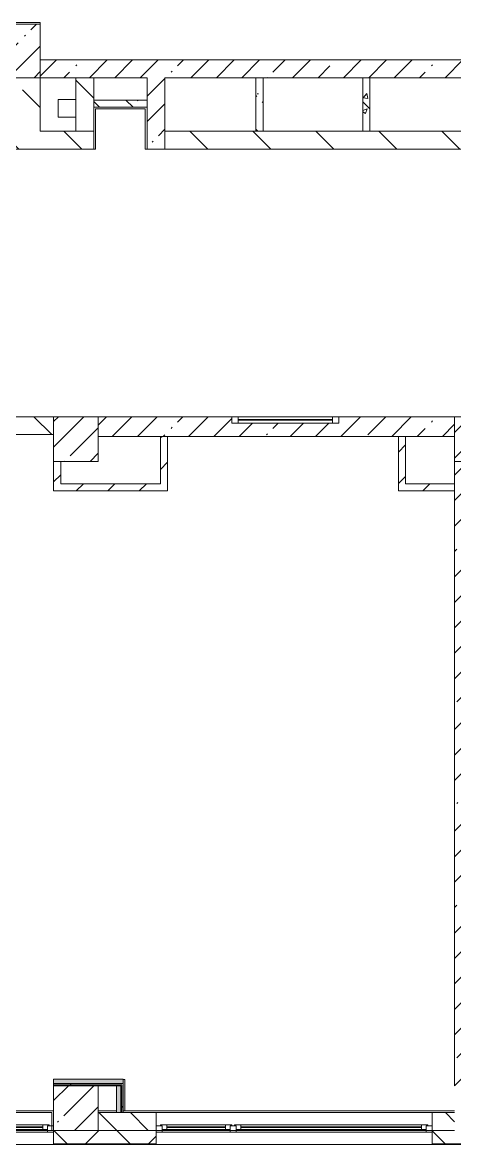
# Model space of a CAD drawing. Header units: millimetres. Extents: x -2911 to 185522, y -8553 to 29000.
# Drawn here: x 119072 to 123922, y -258 to 12320 of the extents above; entities that cross this region are included whole.
import ezdxf

# ---------------------------------------------------------------- set-up
doc = ezdxf.new("R2010")
doc.units = ezdxf.units.MM
for name, color, linetype, lineweight, true_color in [('A-FLOR-2', 7, 'Continuous', 5, 0xaaaaaa), ('I-WALL-2', 7, 'Continuous', 9, 0xe7e7e7), ('I-WALL-5', 7, 'Continuous', 5, 0x787878)]:
    doc.layers.add(name, color=color, linetype=linetype, lineweight=lineweight, true_color=true_color)
for name, color, linetype, lineweight in [('A-GLAZ-2', 7, 'Continuous', 5), ('A-WALL', 7, 'Continuous', 9), ('A-WALL-4', 7, 'Continuous', 5), ('I-WALL-3', 7, 'Continuous', 5), ('S-COLS-2', 7, 'Continuous', 5)]:
    doc.layers.add(name, color=color, linetype=linetype, lineweight=lineweight)
pattern_1 = [(45, (58512.3, 0), (-285.1231, 285.1231), []), (45, (58797.44, 0), (-285.1231, 285.1231), [504.031, -100.806, 16.764, -84.042])]
pattern_2 = [(135, (58512.3, 0), (-353.5534, -353.5534), [])]
pattern_3 = [(45, (58512.32, 0), (-176.7767, 176.7767), [])]
pattern_4 = [(135, (58512.3, 0), (-377.1708, -377.1708), [533.4, -88.9, 17.78, -88.9]), (135, (58512.3, 376.94), (-377.1708, -377.1708), []), (50, (58512.3, 0), (637.6445, -55.7866), [66.675, -733.425]), (355, (58512.3, 0), (-123.3494, 668.699), [53.34, -586.74]), (100.451, (58565.45, -4.65), (514.299, 612.908), [56.665, -623.315]), (46.184, (58512.3, 177.8), (948.776, -147.15), [100.012, -1100.137]), (96.636, (58591.4, 165.5), (830.909, 865.997), [84.998, -934.973]), (351.184, (58512.3, 177.8), (830.918, 865.988), [80.01, -880.11]), (21, (58601.2, 133.35), (530.6506, -357.9283), [66.675, -733.425]), (326, (58601.2, 133.35), (216.308, 644.6585), [53.34, -586.74]), (71.451, (58645.44, 103.5), (746.9596, 286.7243), [56.665, -623.315]), (37.5, (58512.32, 0), (10.8105, 295.9426), [16.764, -562.864, 16.764, -578.866, -588.962]), (37.5, (58512.32, 0), (10.8105, 295.9426), [-1175.258, 16.764, -572.198]), (7.5, (58512.3, 0), (233.8692, 350.6318), [16.764, -322.834, 16.764, -549.529, -224.472]), (7.5, (58512.3, 0), (233.8692, 350.6318), [-905.891, 16.764, -207.708]), (327.5, (58314.07, 0), (474.5678, -20.0513), [16.764, -205.486, 16.764, -676.656, -920.115]), (327.5, (58314.07, 0), (474.5678, -20.0513), [-915.67, 16.764, -903.351]), (317.5, (58225.17, 0), (518.4522, 88.9934), [16.764, -272.161, 16.764, -443.738, -653.415]), (317.5, (58225.17, 0), (518.4522, 88.9934), [-749.427, 16.764, -636.651])]
pattern_5 = [(45, (58512.3, 0), (-530.33, 530.33), []), (135, (58512.3, 0), (-530.33, -530.33), [])]

# ---------------------------------------------------------------- blocks, each defined once
blk = doc.blocks.new('BSC_Колонна _Прямоугольная - 500х500-V66-2_7_1_птичка')
at = {"layer": 'S-COLS-2'}
h = blk.add_hatch(dxfattribs=at)
h.set_pattern_fill('FP_71', color=256, style=0, pattern_type=2)
h.set_pattern_definition([(45, (-61160, -7650), (-285.1231, 285.1231), []), (45, (-60874.88, -7650), (-285.123, 285.123), [504.031, -100.806, 16.764, -84.042])])
h.paths.add_polyline_path([(-250, -250), (250, -250), (250, 250), (-250, 250)])
for p, q in [((250, 250), (-250, 250)), ((-250, 250), (-250, -250)), ((250, -250), (250, 250)), ((-250, -250), (250, -250))]:
    blk.add_line(p, q, dxfattribs=at)
blk = doc.blocks.new('BSC_Колонна _Прямоугольная - 500х500-V73-2_7_1_птичка')
at = {"layer": 'S-COLS-2'}
h = blk.add_hatch(dxfattribs=at)
h.set_pattern_fill('FP_78', color=256, style=0, pattern_type=2)
h.set_pattern_definition([(45, (-61160, -150), (-285.123, 285.123), []), (45, (-60874.88, -150), (-285.123, 285.123), [504.031, -100.806, 16.764, -84.042])])
h.paths.add_polyline_path([(-159, -250), (250, -250), (250, 250), (-250, 250), (-250, -250)])
for p, q in [((250, 250), (-250, 250)), ((-250, 250), (-250, -250)), ((250, -250), (250, 250)), ((-250, -250), (250, -250))]:
    blk.add_line(p, q, dxfattribs=at)
blk = doc.blocks.new('BSC_Колонна _Прямоугольная - 500х500-V77-2_7_1_птичка')
at = {"layer": 'S-COLS-2'}
h = blk.add_hatch(dxfattribs=at)
h.set_pattern_fill('FP_82', color=256, style=0, pattern_type=2)
h.set_pattern_definition([(45, (-65660, -7650), (-285.1231, 285.1231), []), (45, (-65374.88, -7650), (-285.1231, 285.1231), [504.031, -100.806, 16.764, -84.042])])
h.paths.add_polyline_path([(-22, -250), (250, -250), (250, 250), (-250, 250), (-250, -250)])
for p, q in [((250, 250), (-250, 250)), ((-250, 250), (-250, -250)), ((250, -250), (250, 250)), ((-250, -250), (250, -250))]:
    blk.add_line(p, q, dxfattribs=at)
blk = doc.blocks.new('BSC_Колонна _Прямоугольная - 600х600-V101-2_7_1_птичка')
at = {"layer": 'S-COLS-2'}
h = blk.add_hatch(dxfattribs=at)
h.set_pattern_fill('FP_117', color=256, style=0, pattern_type=2)
h.set_pattern_definition([(45, (-60460, -12000), (-285.1231, 285.1231), []), (45, (-60174.88, -12000), (-285.1231, 285.1231), [504.031, -100.806, 16.764, -84.042])])
h.paths.add_polyline_path([(-300, -300), (300, -300), (300, 300), (-300, 300), (-300, -201)])
for p, q in [((300, 300), (-300, 300)), ((-300, 300), (-300, -300)), ((300, -300), (300, 300)), ((-300, -300), (300, -300))]:
    blk.add_line(p, q, dxfattribs=at)
blk = doc.blocks.new('120_Окно_СКБ_2Ст - 120_Окно_СКБ_2Ст 3100х2500 _мал_створка слева_-22446080-2_7_1_птичка')
at = {"layer": 'A-GLAZ-2'}
for p, q in [((-1550, -127), (-1550, -57)), ((-1550, -57), (-1480, -57)), ((1550, -57), (-1550, -57)), ((-1480, -57), (-1480, -127)), ((650, -87), (-1480, -87)), ((-1480, -87), (-1480, -127)), ((-1430, -137), (-1430, -87)), ((-1430, -107), (600, -107)), ((600, -117), (-1430, -117)), ((600, -137), (600, -87)), ((650, -127), (650, -57)), ((650, -57), (720, -57)), ((650, -127), (650, -87)), ((720, -57), (720, -127)), ((1480, -87), (720, -87)), ((720, -87), (720, -127)), ((770, -137), (770, -87)), ((770, -107), (1430, -107)), ((1430, -117), (770, -117)), ((1430, -137), (1430, -87)), ((1480, -127), (1480, -57)), ((1480, -57), (1550, -57)), ((1480, -127), (1480, -87)), ((1550, -57), (1550, -127)), ((-1480, -127), (-1550, -127)), ((-1550, -127), (-1500, -127)), ((-1480, -127), (-1500, -127)), ((-1500, -127), (-1500, -137)), ((-1500, -137), (670, -137)), ((670, -137), (-1500, -137)), ((720, -127), (650, -127)), ((670, -127), (650, -127)), ((670, -127), (700, -127)), ((670, -137), (670, -127)), ((720, -127), (700, -127)), ((700, -127), (700, -137)), ((700, -137), (1500, -137)), ((1500, -137), (700, -137)), ((1550, -127), (1480, -127)), ((1500, -127), (1480, -127)), ((1500, -127), (1550, -127)), ((1500, -137), (1500, -127))]:
    blk.add_line(p, q, dxfattribs=at)
blk = doc.blocks.new('120_Окно_СКБ_2Ст - 120_Окно_СКБ_2Ст 2100х2500 _мал створка СЛЕВА_-22446485-2_7_1_птичка')
at = {"layer": 'A-GLAZ-2'}
for p, q in [((-1050, -127), (-1050, -57)), ((-1050, -57), (-980, -57)), ((1050, -57), (-1050, -57)), ((-980, -57), (-980, -127)), ((-220, -87), (-980, -87)), ((-980, -87), (-980, -127)), ((-930, -137), (-930, -87)), ((-930, -107), (-270, -107)), ((-270, -117), (-930, -117)), ((-270, -137), (-270, -87)), ((-220, -127), (-220, -57)), ((-220, -57), (-150, -57)), ((-220, -127), (-220, -87)), ((-150, -57), (-150, -127)), ((980, -87), (-150, -87)), ((-150, -87), (-150, -127)), ((-100, -137), (-100, -87)), ((-100, -107), (930, -107)), ((930, -117), (-100, -117)), ((930, -137), (930, -87)), ((980, -127), (980, -57)), ((980, -57), (1050, -57)), ((980, -127), (980, -87)), ((1050, -57), (1050, -127)), ((-980, -127), (-1050, -127)), ((-1050, -127), (-1000, -127)), ((-980, -127), (-1000, -127)), ((-1000, -127), (-1000, -137)), ((-1000, -137), (-200, -137)), ((-200, -137), (-1000, -137)), ((-150, -127), (-220, -127)), ((-200, -127), (-220, -127)), ((-200, -127), (-170, -127)), ((-200, -137), (-200, -127)), ((-150, -127), (-170, -127)), ((-170, -127), (-170, -137)), ((-170, -137), (1000, -137)), ((1000, -137), (-170, -137)), ((1050, -127), (980, -127)), ((1000, -127), (980, -127)), ((1000, -127), (1050, -127)), ((1000, -137), (1000, -127))]:
    blk.add_line(p, q, dxfattribs=at)
blk = doc.blocks.new('120_Окно_СКБ_1Ст - 120_Окно_СКБ_1Ст 400х1200 EI30-24228621-2_7_1_птичка')
at = {"layer": 'A-GLAZ-2'}
for p, q in [((-600, 40), (-600, 110)), ((-600, 110), (-530, 110)), ((600, 110), (-600, 110)), ((-530, 40), (-600, 40)), ((-600, 40), (600, 40)), ((-530, 110), (-530, 40)), ((530, 80), (-530, 80)), ((530, 70), (-530, 70)), ((530, 40), (530, 110)), ((530, 110), (600, 110)), ((600, 40), (530, 40)), ((600, 110), (600, 40))]:
    blk.add_line(p, q, dxfattribs=at)

msp = doc.modelspace()

# ---------------------------------------------------------------- hatches: boundary and pattern name
at = {"layer": 'A-WALL-4'}
h = msp.add_hatch(dxfattribs=at)
h.set_pattern_fill('FP_95', color=256, style=0, pattern_type=2)
h.set_pattern_definition([(135, (58512.32, 0), (-176.7767, -176.7767), [])])
h.paths.add_polyline_path([(120440.4587, -100), (120572.3157, -100), (120572.3157, 100), (119922.3157, 100), (119922.3157, -100)])
h.paths.add_polyline_path([(123922.3157, -100), (123922.3157, 100), (123672.3157, 100), (123672.3157, -100)])
h = msp.add_hatch(dxfattribs=at)
h.set_pattern_fill('FP_85', color=256, style=0, pattern_type=2)
h.set_pattern_definition([(45, (58512.3, 0), (-353.5534, 353.5534), []), (135, (58512.3, 0), (-353.5534, -353.5534), [])])
h.paths.add_polyline_path([(134212.3157, -250), (134212.3157, -100), (130072.3157, -100), (130072.3157, -250), (133425.7391, -250)])
h.paths.add_polyline_path([(127860.619, -250), (129172.3157, -250), (129172.3157, -100), (125572.3157, -100), (125572.3157, -250), (126005.5789, -250)])
h.paths.add_polyline_path([(116572.3157, -250), (117322.3157, -250), (117322.3157, -100), (116572.3157, -100)])
h.paths.add_polyline_path([(115422.3157, -250), (115672.3157, -250), (115672.3157, -100), (114922.3157, -100), (114922.3157, -250), (115339.0986, -250)])
h.paths.add_polyline_path([(119422.3157, -250), (120572.3157, -250), (120572.3157, -100), (119422.3157, -100)])
h.paths.add_polyline_path([(123672.3157, -250), (124672.3157, -250), (124672.3157, -100), (123672.3157, -100)])
h.paths.add_polyline_path([(101922.3157, -250), (102548.649, -250), (102548.649, -100), (101172.3157, -100), (101172.3157, -250), (101890.0582, -250)])
h.paths.add_polyline_path([(110422.3157, -250), (111822.3157, -250), (111822.3157, -100), (110422.3157, -100)])
h.paths.add_polyline_path([(107322.3157, -250), (107322.3157, -100), (105922.3157, -100), (105922.3157, -250), (106527.6583, -250)])
h.paths.add_polyline_path([(103448.649, -250), (103822.3157, -250), (103822.3157, -100), (103448.649, -100)])
h.paths.add_polyline_path([(97272.3157, -250), (98072.3157, -250), (98072.3157, -100), (97272.3157, -100), (97272.3157, -176.4331)])
at = {"layer": 'I-WALL-2'}
for points in [[(120202.3157, 425), (120202.3157, 475), (119422.3157, 475), (119422.3157, 425), (119512.9387, 425)], [(120177.3157, 100), (120177.3157, 400), (120127.3157, 400), (120127.3157, 100)]]:
    msp.add_hatch(color=256, dxfattribs=at).paths.add_polyline_path(points)
at = {"layer": 'I-WALL-3'}
h = msp.add_hatch(dxfattribs=at)
h.set_pattern_fill('FP_93', color=256, style=0, pattern_type=2)
h.set_pattern_definition(pattern_1)
h.paths.add_polyline_path([(114212.3157, 11699.9998), (118672.3157, 11699.9999), (118672.3157, 11899.9998), (113272.3157, 11899.9998), (113272.3157, 11699.9998), (114012.3157, 11699.9998)])
h.paths.add_polyline_path([(120440.4587, 11699.9998), (124672.3157, 11699.9999), (124672.3157, 11899.9998), (119272.3157, 11899.9998), (119272.3157, 11699.9999), (119872.3157, 11699.9998)])
h = msp.add_hatch(dxfattribs=at)
h.set_pattern_fill('FP_96', color=256, style=0, pattern_type=2)
h.set_pattern_definition(pattern_2)
h.paths.add_polyline_path([(119272.3157, 11100), (119272.3157, 11699.9998), (119072.3157, 11699.9998), (119072.3157, 11100)])
h = msp.add_hatch(dxfattribs=at)
h.set_pattern_fill('FP_96', color=256, style=0, pattern_type=2)
h.set_pattern_definition(pattern_2)
h.paths.add_polyline_path([(119872.3157, 11100), (119872.3157, 11699.9998), (119672.3157, 11699.9998), (119672.3157, 11100)])
h = msp.add_hatch(dxfattribs=at)
h.set_pattern_fill('FP_96', color=256, style=0, pattern_type=2)
h.set_pattern_definition(pattern_2)
h.paths.add_polyline_path([(119672.3157, 10900), (119872.3157, 10900), (119872.3157, 11699.9998), (119672.3157, 11699.9998), (119672.3157, 11100)])
h = msp.add_hatch(dxfattribs=at)
h.set_pattern_fill('FP_93', color=256, style=0, pattern_type=2)
h.set_pattern_definition(pattern_1)
h.paths.add_polyline_path([(120472.3157, 10900), (120672.3157, 10900), (120672.3157, 11699.9998), (120472.3157, 11699.9998), (120472.3157, 11100)])
h = msp.add_hatch(dxfattribs=at)
h.set_pattern_fill('FP_96', color=256, style=0, pattern_type=2)
h.set_pattern_definition(pattern_2)
h.paths.add_polyline_path([(119672.3157, 10900), (119672.3157, 11100), (117852.3157, 11100), (117852.3157, 10900), (118585.4187, 10900)])
h.paths.add_polyline_path([(113020.2985, 10900), (114012.3157, 10900), (114012.3157, 11100), (110422.3156, 11100), (110422.3156, 10900), (111165.2585, 10900)])
h.paths.add_polyline_path([(114912.3157, 10900), (115122.3157, 10900), (115122.3157, 11100), (114912.3157, 11100), (114912.3157, 10980)])
h.paths.add_polyline_path([(116742.3157, 10900), (116952.3157, 10900), (116952.3157, 11100), (116742.3157, 11100), (116742.3157, 10980)])
h.paths.add_polyline_path([(116042.3157, 10900), (116042.3157, 11100), (115822.3157, 11100), (115822.3157, 10900)])
h.paths.add_polyline_path([(105773.0288, 10900), (110222.3156, 10900), (110222.3156, 11100), (105773.0288, 11100)])
h = msp.add_hatch(dxfattribs=at)
h.set_pattern_fill('FP_96', color=256, style=0, pattern_type=2)
h.set_pattern_definition(pattern_2)
h.paths.add_polyline_path([(125072.3157, 10900), (125072.3157, 11100), (120672.3157, 11100), (120672.3157, 10900), (122295.4988, 10900)])
h = msp.add_hatch(dxfattribs=at)
h.set_pattern_fill('FP_96', color=256, style=0, pattern_type=2)
h.set_pattern_definition(pattern_2)
h.paths.add_polyline_path([(119422.3157, 7700), (119422.3157, 7900), (118443.3157, 7900), (118443.3157, 7700), (118585.4187, 7700)])
h.paths.add_polyline_path([(115422.3157, 7700), (115943.3157, 7700), (115943.3157, 7900), (115422.3157, 7900), (115422.3157, 7750.3292)])
h = msp.add_hatch(dxfattribs=at)
h.set_pattern_fill('FP_93', color=256, style=0, pattern_type=2)
h.set_pattern_definition(pattern_1)
h.paths.add_polyline_path([(123372.3157, 7680), (123922.3157, 7680), (123922.3157, 7900), (122622.3157, 7900), (122622.3157, 7830), (121422.3157, 7830), (121422.3157, 7900), (119922.3157, 7900), (119922.3157, 7680), (123292.3157, 7680)])
h = msp.add_hatch(dxfattribs=at)
h.set_pattern_fill('FP_97', color=256, style=0, pattern_type=2)
h.set_pattern_definition(pattern_3)
h.paths.add_polyline_path([(120702.3157, 7150), (120702.3157, 7680), (120622.3157, 7680), (120622.3157, 7150)])
h = msp.add_hatch(dxfattribs=at)
h.set_pattern_fill('FP_97', color=256, style=0, pattern_type=2)
h.set_pattern_definition(pattern_3)
h.paths.add_polyline_path([(123372.3157, 7070), (123372.3157, 7680), (123292.3157, 7680), (123292.3157, 7070)])
h = msp.add_hatch(dxfattribs=at)
h.set_pattern_fill('FP_97', color=256, style=0, pattern_type=2)
h.set_pattern_definition(pattern_3)
h.paths.add_polyline_path([(119502.3157, 7150), (119502.3157, 7400), (119422.3157, 7400), (119422.3157, 7150)])
h = msp.add_hatch(dxfattribs=at)
h.set_pattern_fill('FP_93', color=256, style=0, pattern_type=2)
h.set_pattern_definition(pattern_1)
h.paths.add_polyline_path([(123922.3157, 400), (124142.3157, 400), (124142.3157, 7400), (123922.3157, 7400), (123922.3157, 808.9359)])
h = msp.add_hatch(dxfattribs=at)
h.set_pattern_fill('FP_97', color=256, style=0, pattern_type=2)
h.set_pattern_definition(pattern_3)
h.paths.add_polyline_path([(119422.3157, 7070), (120702.3157, 7070), (120702.3157, 7150), (119422.3157, 7150)])
h = msp.add_hatch(dxfattribs=at)
h.set_pattern_fill('FP_97', color=256, style=0, pattern_type=2)
h.set_pattern_definition(pattern_3)
h.paths.add_polyline_path([(123922.3157, 7070), (123922.3157, 7150), (123372.3157, 7150), (123372.3157, 7070)])
h = msp.add_hatch(dxfattribs=at)
h.set_pattern_fill('FP_197', color=256, style=0, pattern_type=2)
h.set_pattern_definition(pattern_5)
h.paths.add_polyline_path([(120189.8157, 412.5), (120202.3157, 412.5), (120202.3157, 425), (119422.3157, 425), (119422.3157, 412.5), (119512.9387, 412.5)])
h = msp.add_hatch(dxfattribs=at)
h.set_pattern_fill('FP_197', color=256, style=0, pattern_type=2)
h.set_pattern_definition(pattern_5)
h.paths.add_polyline_path([(120189.8157, 400), (120189.8157, 412.5), (119422.3157, 412.5), (119422.3157, 400), (120177.3157, 400)])
h = msp.add_hatch(dxfattribs=at)
h.set_pattern_fill('FP_197', color=256, style=0, pattern_type=2)
h.set_pattern_definition(pattern_5)
h.paths.add_polyline_path([(120189.8157, 100), (120189.8157, 400), (120177.3157, 400), (120177.3157, 100)])
h = msp.add_hatch(dxfattribs=at)
h.set_pattern_fill('FP_197', color=256, style=0, pattern_type=2)
h.set_pattern_definition(pattern_5)
h.paths.add_polyline_path([(120189.8157, 100), (120202.3157, 100), (120202.3157, 412.5), (120189.8157, 412.5), (120189.8157, 230.4865)])
at = {"layer": 'I-WALL-5'}
h = msp.add_hatch(dxfattribs=at)
h.set_pattern_fill('FP_106', color=256, style=0, pattern_type=2)
h.set_pattern_definition(pattern_4)
h.paths.add_polyline_path([(121772.3157, 11100), (121772.3157, 11699.9998), (121692.3157, 11699.9998), (121692.3157, 11100)])
h = msp.add_hatch(dxfattribs=at)
h.set_pattern_fill('FP_106', color=256, style=0, pattern_type=2)
h.set_pattern_definition(pattern_4)
h.paths.add_polyline_path([(122972.3157, 11100), (122972.3157, 11699.9998), (122892.3157, 11699.9998), (122892.3157, 11100)])
h = msp.add_hatch(dxfattribs=at)
h.set_pattern_fill('FP_106', color=256, style=0, pattern_type=2)
h.set_pattern_definition(pattern_4)
h.paths.add_polyline_path([(120472.3157, 11369.9998), (120472.3157, 11449.9998), (119872.3157, 11449.9998), (119872.3157, 11369.9998), (120440.4587, 11369.9998)])

# ---------------------------------------------------------------- linework, layer by layer
at = {"layer": 'A-FLOR-2'}
for p, q in [((118672.3157, 12319.9998), (119272.3157, 12319.9998)), ((119272.3157, 12319.9998), (119272.3157, 12299.9999)), ((119472.3157, 11457), (119672.3157, 11457)), ((119472.3157, 11257), (119472.3157, 11457)), ((120451.3157, 11349.9998), (119892.3157, 11349.9998)), ((119892.3157, 11349.9998), (119892.3157, 10900)), ((120451.3157, 10900), (120451.3157, 11349.9998)), ((119672.3157, 11257), (119472.3157, 11257)), ((119892.3157, 10900), (119872.3157, 10900)), ((120472.3157, 10900), (120451.3157, 10900)), ((120202.3157, 470), (120222.3157, 470)), ((120222.3157, 470), (120222.3157, 120))]:
    msp.add_line(p, q, dxfattribs=at)
at = {"layer": 'A-WALL'}
for p, q in [((119872.3157, 11699.9998), (119672.3157, 11699.9998)), ((121772.3157, 11699.9998), (121692.3157, 11699.9998)), ((122972.3157, 11699.9998), (122892.3157, 11699.9998)), ((119872.3157, 11369.9998), (119872.3157, 11449.9998)), ((120472.3157, 11369.9998), (120472.3157, 11449.9998)), ((120672.3157, 10900), (120672.3157, 11100)), ((121692.3157, 11100), (121772.3157, 11100)), ((122892.3157, 11100), (122972.3157, 11100)), ((120702.3157, 7680), (120622.3157, 7680)), ((123372.3157, 7680), (123292.3157, 7680)), ((123922.3157, 7070), (123922.3157, 7150)), ((120202.3157, 425), (119422.3157, 425)), ((120189.8157, 412.5), (119422.3157, 412.5)), ((120177.3157, 400), (120127.3157, 400)), ((120177.3157, 400), (120177.3157, 100)), ((120189.8157, 412.5), (120189.8157, 100)), ((119922.3157, -100), (120572.3157, -100)), ((123672.3157, -100), (123922.3157, -100)), ((119422.3157, -250), (120572.3157, -250)), ((123672.3157, -250), (124672.3157, -250)), ((119422.3157, -253), (120572.3157, -253)), ((123672.3157, -253), (124672.3157, -253))]:
    msp.add_line(p, q, dxfattribs=at)
at = {"layer": 'A-WALL-4'}
for p, q in [((115422.3157, 100), (119402.3157, 100)), ((119402.3157, -100), (119402.3157, 100)), ((119922.3157, 100), (123922.3157, 100)), ((120572.3157, -258), (120572.3157, 100)), ((123672.3157, 100), (123672.3157, -258)), ((119422.3157, -100), (119422.3157, -258)), ((120572.3157, -100), (123922.3157, -100)), ((124672.3157, -258), (116572.3157, -258))]:
    msp.add_line(p, q, dxfattribs=at)
at = {"layer": 'I-WALL-3'}
for p, q in [((124672.3157, 11899.9998), (119272.3157, 11899.9998)), ((119272.3157, 11100), (119272.3157, 11699.9998)), ((119272.3157, 11699.9998), (119672.3157, 11699.9998)), ((119672.3157, 11699.9998), (119672.3157, 11100)), ((119872.3157, 11449.9998), (119872.3157, 11699.9998)), ((119872.3157, 11699.9998), (120472.3157, 11699.9998)), ((120472.3157, 11699.9998), (120472.3157, 11449.9998)), ((120672.3157, 11100), (120672.3157, 11699.9998)), ((120672.3157, 11699.9998), (121692.3157, 11699.9998)), ((121692.3157, 11699.9998), (121692.3157, 11100)), ((121772.3157, 11100), (121772.3157, 11699.9998)), ((121772.3157, 11699.9998), (122892.3157, 11699.9998)), ((122892.3157, 11699.9998), (122892.3157, 11100)), ((122972.3157, 11100), (122972.3157, 11699.9998)), ((122972.3157, 11699.9998), (124672.3157, 11699.9998)), ((120472.3157, 11449.9998), (119872.3157, 11449.9998)), ((119872.3157, 10900), (119872.3157, 11369.9998)), ((119872.3157, 11369.9998), (120472.3157, 11369.9998)), ((120472.3157, 11369.9998), (120472.3157, 10900)), ((119872.3157, 11100), (119272.3157, 11100)), ((121692.3157, 11100), (120672.3157, 11100)), ((122892.3157, 11100), (121772.3157, 11100)), ((125072.3157, 11100), (122972.3157, 11100)), ((117652.3157, 10900), (119872.3157, 10900)), ((120472.3157, 10900), (125272.3157, 10900)), ((118443.3157, 7900), (119422.3157, 7900)), ((121422.3157, 7900), (119922.3157, 7900)), ((123922.3157, 7900), (122622.3157, 7900)), ((119422.3157, 7700), (115422.3157, 7700)), ((119922.3157, 7680), (120622.3157, 7680)), ((120622.3157, 7680), (120622.3157, 7150)), ((120702.3157, 7070), (120702.3157, 7680)), ((120702.3157, 7680), (123292.3157, 7680)), ((123292.3157, 7680), (123292.3157, 7070)), ((123372.3157, 7150), (123372.3157, 7680)), ((123372.3157, 7680), (123922.3157, 7680)), ((119422.3157, 7400), (119422.3157, 7070)), ((119502.3157, 7150), (119502.3157, 7400)), ((123922.3157, 7400), (123922.3157, 7150)), ((119422.3157, 7070), (120702.3157, 7070)), ((120622.3157, 7150), (119502.3157, 7150)), ((123292.3157, 7070), (123922.3157, 7070)), ((123922.3157, 7150), (123372.3157, 7150)), ((123922.3157, 7070), (123922.3157, 400)), ((120202.3157, 475), (119422.3157, 475)), ((119422.3157, 475), (119422.3157, 400)), ((119922.3157, 400), (120127.3157, 400)), ((120127.3157, 400), (120127.3157, 100)), ((120202.3157, 100), (120202.3157, 475)), ((115671.5157, 120), (119422.3157, 120)), ((119922.3157, 120), (120127.3157, 120)), ((120201.4824, 120), (123922.3157, 120)), ((119422.3157, -100), (117322.3157, -100))]:
    msp.add_line(p, q, dxfattribs=at)

# ---------------------------------------------------------------- block references
at = {"layer": 'A-GLAZ-2'}
msp.add_blockref('120_Окно_СКБ_1Ст - 120_Окно_СКБ_1Ст 400х1200 EI30-24228621-2_7_1_птичка', (122022.3157, 7790), dxfattribs=at)
at = {"layer": 'A-GLAZ-2', "rotation": 180}
for name, p in [('120_Окно_СКБ_2Ст - 120_Окно_СКБ_2Ст 2100х2500 _мал створка СЛЕВА_-22446485-2_7_1_птичка', (118372.3157, -175)), ('120_Окно_СКБ_2Ст - 120_Окно_СКБ_2Ст 3100х2500 _мал_створка слева_-22446080-2_7_1_птичка', (122122.3157, -175))]:
    msp.add_blockref(name, p, dxfattribs=at)
at = {"layer": 'S-COLS-2'}
for name, p in [('BSC_Колонна _Прямоугольная - 600х600-V101-2_7_1_птичка', (118972.3157, 11999.9999)), ('BSC_Колонна _Прямоугольная - 500х500-V66-2_7_1_птичка', (119672.3157, 7650)), ('BSC_Колонна _Прямоугольная - 500х500-V77-2_7_1_птичка', (124172.3157, 7650)), ('BSC_Колонна _Прямоугольная - 500х500-V73-2_7_1_птичка', (119672.3157, 150))]:
    msp.add_blockref(name, p, dxfattribs=at)

doc.saveas('drawing.dxf')
